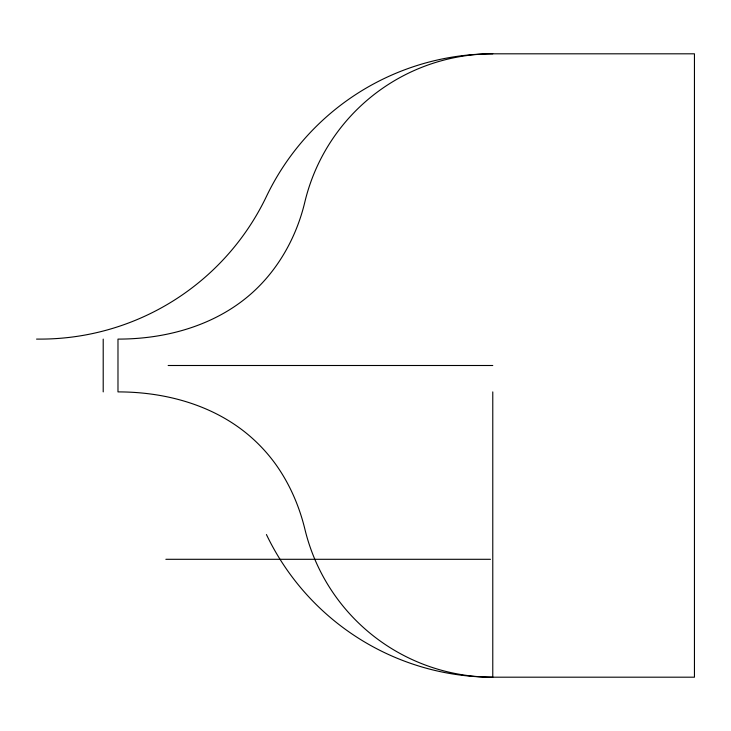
<?xml version="1.0" encoding="UTF-8"?>
<svg xmlns="http://www.w3.org/2000/svg" width="731" height="731" viewBox="0 0 731 731"><rect width="100%" height="100%" fill="white"/><g stroke="black" fill="none" stroke-linecap="round" stroke-linejoin="round"><path stroke-width="1.1" d="M36.55 339.102L39.794 339.102A250.907 250.907 0 0 0 266.431 196.456A250.907 250.907 0 0 1 492.776 53.811L694.45 53.811L694.45 677.189L492.776 677.189A250.907 250.907 0 0 1 266.431 534.544M168.157 365.5L492.776 365.5M165.864 559.297L490.483 559.297M492.776 391.898L492.776 677.189A193.249 193.249 0 0 1 304.882 529.143C299.281 506.154 289.741 484.086 276.026 464.761A163.114 163.114 0 0 0 245.552 432.551C209.77 403.877 163.26 391.862 117.983 391.898L117.983 339.102C163.26 339.138 209.77 327.123 245.552 298.449C275.733 274.28 296.018 239.265 304.882 201.857A193.249 193.249 0 0 1 492.776 53.811M103.208 339.102L103.208 391.898"/></g></svg>
